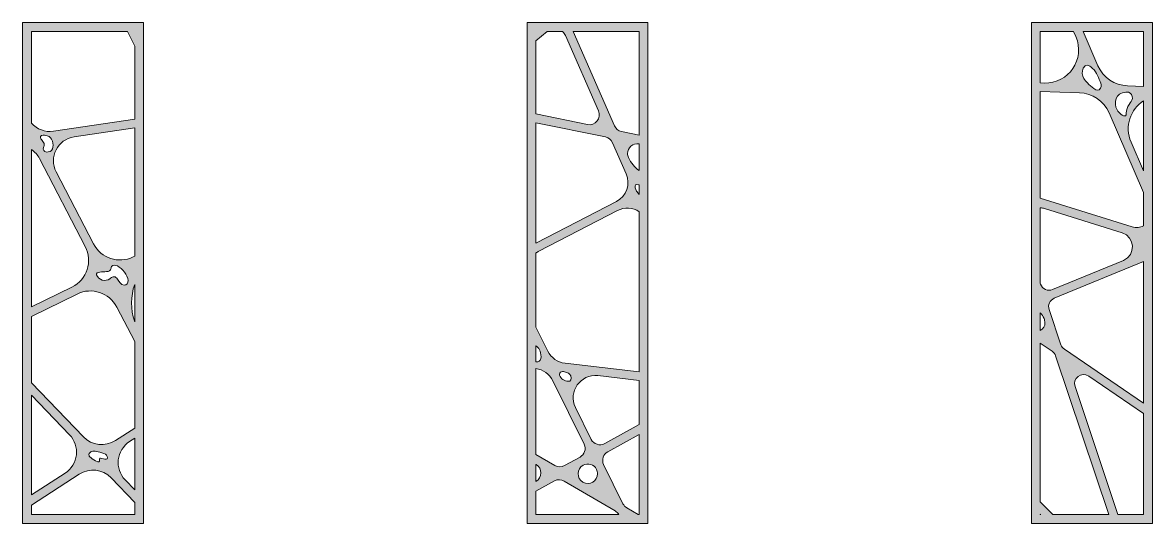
# Model space of a CAD drawing. Extents: x -1650 to 2650, y -4022 to 3022.
# Drawn here: x -1650 to -650, y 378 to 822 of the extents above; entities that cross this region are included whole.
import ezdxf

# ---------------------------------------------------------------- set-up
doc = ezdxf.new("R2010")
doc.units = 0
doc.header["$MEASUREMENT"] = 0
doc.layers.add('Layer 1', color=7, linetype='Continuous')

msp = doc.modelspace()

# ---------------------------------------------------------------- hatches: boundary and pattern name
at = {"layer": 'Layer 1', "true_color": 0xef000c}
h = msp.add_hatch(color=1, dxfattribs=at)
h.dxf.hatch_style = 2
h.paths.add_polyline_path([(-1552.3, 821.8), (-1560.9, 821.8), (-1650, 821.8), (-1650, 746.8), (-1650, 733.2), (-1650, 719.9), (-1650, 712.5), (-1650, 566.1), (-1650, 557.6), (-1650, 510.8), (-1650, 499.8), (-1650, 398.4), (-1650, 389.4), (-1650, 378.2), (-1542.9, 378.2), (-1542.9, 388.8), (-1542.9, 399.8), (-1542.9, 458.6), (-1542.9, 467.8), (-1542.9, 524.1), (-1542.9, 540.6), (-1542.9, 604.4), (-1542.9, 618.7), (-1542.9, 729.8), (-1542.9, 737.5), (-1542.9, 784.6), (-1542.9, 802.1), (-1542.9, 821.8)])
edge = h.paths.add_edge_path()
edge.add_spline(control_points=[(-1642.1, 709.3), (-1639.2, 707.4), (-1636.7, 704.6), (-1635, 701.3), (-1635, 701.3), (-1594.5, 623.4), (-1594.5, 623.4), (-1587.7, 610.3), (-1593, 594.1), (-1606.3, 587.6), (-1606.3, 587.6), (-1642.1, 570), (-1642.1, 570), (-1642.1, 570), (-1642.1, 709.3), (-1642.1, 709.3)], knot_values=[0, 0, 0, 0, 1, 1, 1, 2, 2, 2, 3, 3, 3, 4, 4, 4, 5, 5, 5, 5], degree=3, periodic=1)
edge = h.paths.add_edge_path()
edge.add_spline(control_points=[(-1632, 716.4), (-1632.8, 717.5), (-1633.8, 718.6), (-1634.1, 719.9), (-1634.2, 720.5), (-1634.2, 721.1), (-1633.7, 721.5), (-1633.5, 721.7), (-1633.2, 721.7), (-1632.9, 721.8), (-1631.3, 722), (-1629.7, 722.1), (-1628.2, 721.6), (-1623.5, 720.3), (-1622.2, 714.1), (-1623.6, 709.9), (-1625, 705.6), (-1633.5, 706.4), (-1631.6, 711.2), (-1631.4, 711.7), (-1631.1, 712.2), (-1630.9, 712.7), (-1630.5, 714), (-1631.2, 715.3), (-1632, 716.4)], knot_values=[0, 0, 0, 0, 1, 1, 1, 2, 2, 2, 3, 3, 3, 4, 4, 4, 5, 5, 5, 6, 6, 6, 7, 7, 7, 8, 8, 8, 8], degree=3, periodic=1)
edge = h.paths.add_edge_path()
edge.add_spline(control_points=[(-1642.1, 491.7), (-1642.1, 491.7), (-1608.5, 456.8), (-1608.5, 456.8), (-1598.8, 446.8), (-1600.7, 430.4), (-1612.4, 422.8), (-1612.4, 422.8), (-1642.1, 403.5), (-1642.1, 403.5), (-1642.1, 403.5), (-1642.1, 491.7), (-1642.1, 491.7)], knot_values=[0, 0, 0, 0, 1, 1, 1, 2, 2, 2, 3, 3, 3, 4, 4, 4, 4], degree=3, periodic=1)
edge = h.paths.add_edge_path()
edge.add_spline(control_points=[(-1550.8, 386.1), (-1550.8, 386.1), (-1642.1, 386.1), (-1642.1, 386.1), (-1642.1, 386.1), (-1642.1, 394.5), (-1642.1, 394.5), (-1642.1, 394.5), (-1599.8, 421.9), (-1599.8, 421.9), (-1590.9, 427.7), (-1579.1, 426.3), (-1571.7, 418.7), (-1571.7, 418.7), (-1550.8, 396.9), (-1550.8, 396.9), (-1550.8, 396.9), (-1550.8, 386.1), (-1550.8, 386.1)], knot_values=[0, 0, 0, 0, 1, 1, 1, 2, 2, 2, 3, 3, 3, 4, 4, 4, 5, 5, 5, 6, 6, 6, 6], degree=3, periodic=1)
edge = h.paths.add_edge_path()
edge.add_spline(control_points=[(-1581.8, 434.4), (-1581.8, 433.8), (-1582, 433.1), (-1582.5, 432.9), (-1583, 432.6), (-1583.6, 432.8), (-1584.1, 433.1), (-1586.1, 433.9), (-1588, 435.1), (-1589.7, 436.5), (-1590.4, 437.1), (-1591, 437.7), (-1591.2, 438.5), (-1591.6, 439.7), (-1590.7, 441), (-1589.5, 441.6), (-1588.4, 442.2), (-1587, 442.2), (-1585.8, 442.1), (-1583.2, 441.8), (-1576, 440.5), (-1575, 437.6), (-1573.3, 433.1), (-1580.3, 436.2), (-1581.7, 436.1), (-1581.9, 435.5), (-1581.8, 435), (-1581.8, 434.4)], knot_values=[0, 0, 0, 0, 1, 1, 1, 2, 2, 2, 3, 3, 3, 4, 4, 4, 5, 5, 5, 6, 6, 6, 7, 7, 7, 8, 8, 8, 9, 9, 9, 9], degree=3, periodic=1)
edge = h.paths.add_edge_path()
edge.add_spline(control_points=[(-1559.2, 416.7), (-1568.9, 426.7), (-1567, 443.1), (-1555.3, 450.7), (-1555.3, 450.7), (-1550.8, 453.6), (-1550.8, 453.6), (-1550.8, 453.6), (-1550.8, 407.9), (-1550.8, 407.9), (-1550.8, 407.9), (-1559.2, 416.7), (-1559.2, 416.7)], knot_values=[0, 0, 0, 0, 1, 1, 1, 2, 2, 2, 3, 3, 3, 4, 4, 4, 4], degree=3, periodic=1)
edge = h.paths.add_edge_path()
edge.add_spline(control_points=[(-1550.8, 462.7), (-1550.8, 462.7), (-1567.9, 451.6), (-1567.9, 451.6), (-1576.9, 445.8), (-1588.6, 447.2), (-1596, 454.8), (-1596, 454.8), (-1642.1, 502.7), (-1642.1, 502.7), (-1642.1, 502.7), (-1642.1, 561.5), (-1642.1, 561.5), (-1642.1, 561.5), (-1601.7, 581.4), (-1601.7, 581.4), (-1588.8, 587.7), (-1573.3, 582.6), (-1566.7, 569.8), (-1566.7, 569.8), (-1550.8, 539.2), (-1550.8, 539.2), (-1550.8, 539.2), (-1550.8, 462.7), (-1550.8, 462.7)], knot_values=[0, 0, 0, 0, 1, 1, 1, 2, 2, 2, 3, 3, 3, 4, 4, 4, 5, 5, 5, 6, 6, 6, 7, 7, 7, 8, 8, 8, 8], degree=3, periodic=1)
edge = h.paths.add_edge_path()
edge.add_spline(control_points=[(-1584.6, 599.4), (-1584.4, 600.1), (-1583.6, 600.4), (-1582.9, 600.5), (-1581, 600.9), (-1579.2, 601.1), (-1577.3, 601.1), (-1575.4, 601.2), (-1573.1, 601.3), (-1572.2, 602.9), (-1571.7, 603.8), (-1571.8, 605), (-1571.3, 605.9), (-1570.2, 607.4), (-1567.8, 607.1), (-1566.1, 606.2), (-1561.9, 604.1), (-1556.8, 598.4), (-1556.7, 593.3), (-1556.6, 591.3), (-1557.8, 589.3), (-1560.1, 589.2), (-1563.3, 589.2), (-1564.8, 593.6), (-1566.7, 595.5), (-1567.6, 596.3), (-1568.7, 596.9), (-1569.9, 596.7), (-1571, 596.5), (-1571.8, 595.6), (-1572.8, 594.9), (-1574.7, 593.5), (-1577.3, 593), (-1579.5, 593.7), (-1581.8, 594.4), (-1583.7, 596.2), (-1584.5, 598.5), (-1584.6, 598.8), (-1584.7, 599.1), (-1584.6, 599.4)], knot_values=[0, 0, 0, 0, 1, 1, 1, 2, 2, 2, 3, 3, 3, 4, 4, 4, 5, 5, 5, 6, 6, 6, 7, 7, 7, 8, 8, 8, 9, 9, 9, 10, 10, 10, 11, 11, 11, 12, 12, 12, 13, 13, 13, 13], degree=3, periodic=1)
edge = h.paths.add_edge_path()
edge.add_spline(control_points=[(-1550.8, 556.9), (-1554.6, 567.9), (-1554.4, 579.4), (-1550.8, 589.8), (-1550.8, 589.8), (-1550.8, 556.9), (-1550.8, 556.9)], knot_values=[0, 0, 0, 0, 1, 1, 1, 2, 2, 2, 2], degree=3, periodic=1)
edge = h.paths.add_edge_path()
edge.add_spline(control_points=[(-1550.8, 614.8), (-1550.8, 614.8), (-1552.1, 614.2), (-1552.1, 614.2), (-1565, 607.9), (-1580.5, 613), (-1587.1, 625.7), (-1587.1, 625.7), (-1620.3, 689.5), (-1620.3, 689.5), (-1627, 702.5), (-1619, 718.4), (-1604.4, 720.5), (-1604.4, 720.5), (-1550.8, 728.6), (-1550.8, 728.6), (-1550.8, 728.6), (-1550.8, 614.8), (-1550.8, 614.8)], knot_values=[0, 0, 0, 0, 1, 1, 1, 2, 2, 2, 3, 3, 3, 4, 4, 4, 5, 5, 5, 6, 6, 6, 6], degree=3, periodic=1)
edge = h.paths.add_edge_path()
edge.add_spline(control_points=[(-1550.8, 736.3), (-1550.8, 736.3), (-1622.7, 725.5), (-1622.7, 725.5), (-1630.1, 724.4), (-1637.4, 727.3), (-1642.1, 732.8), (-1642.1, 732.8), (-1642.1, 813.9), (-1642.1, 813.9), (-1642.1, 813.9), (-1557.1, 813.9), (-1557.1, 813.9), (-1557.1, 813.9), (-1550.8, 800.9), (-1550.8, 800.9), (-1550.8, 800.9), (-1550.8, 736.3), (-1550.8, 736.3)], knot_values=[0, 0, 0, 0, 1, 1, 1, 2, 2, 2, 3, 3, 3, 4, 4, 4, 5, 5, 5, 6, 6, 6, 6], degree=3, periodic=1)
at = {"layer": 'Layer 1', "true_color": 0xe6e7e8}
h = msp.add_hatch(color=254, dxfattribs=at)
h.dxf.hatch_style = 2
h.paths.add_polyline_path([(-1166.2, 821.8), (-1188.3, 821.8), (-1203.5, 821.8), (-1203.5, 808.8), (-1203.5, 798.8), (-1203.5, 742.5), (-1203.5, 734.7), (-1203.5, 623.8), (-1203.5, 610.6), (-1203.5, 568.1), (-1203.5, 548.9), (-1203.5, 542.8), (-1203.5, 516.3), (-1203.5, 443.9), (-1203.5, 435.1), (-1203.5, 411.2), (-1203.5, 402.5), (-1203.5, 378.2), (-1118.5, 378.2), (-1107.7, 378.2), (-1104.7, 378.2), (-1096.5, 378.2), (-1096.5, 381.1), (-1096.5, 461.3), (-1096.5, 470), (-1096.5, 504), (-1096.5, 511.6), (-1096.5, 643.9), (-1096.5, 686.8), (-1096.5, 712.8), (-1096.5, 720.6), (-1096.5, 821.8)])
edge = h.paths.add_edge_path()
edge.add_spline(control_points=[(-1195.7, 805.5), (-1195.7, 805.5), (-1185.8, 813.9), (-1185.8, 813.9), (-1185.8, 813.9), (-1172.2, 813.9), (-1172.2, 813.9), (-1171, 812.9), (-1170.1, 811.7), (-1169.5, 810.2), (-1169.5, 810.2), (-1140.3, 743.7), (-1140.3, 743.7), (-1137.4, 737.2), (-1143.1, 730.1), (-1150.1, 731.5), (-1150.1, 731.5), (-1195.7, 740.9), (-1195.7, 740.9), (-1195.7, 740.9), (-1195.7, 805.5), (-1195.7, 805.5)], knot_values=[0, 0, 0, 0, 1, 1, 1, 2, 2, 2, 3, 3, 3, 4, 4, 4, 5, 5, 5, 6, 6, 6, 7, 7, 7, 7], degree=3, periodic=1)
edge = h.paths.add_edge_path()
edge.add_spline(control_points=[(-1195.7, 733.1), (-1195.7, 733.1), (-1134.1, 720.5), (-1134.1, 720.5), (-1131.4, 719.9), (-1129, 718.1), (-1127.9, 715.4), (-1127.9, 715.4), (-1115.8, 687.9), (-1115.8, 687.9), (-1111.8, 678.7), (-1115.5, 668), (-1124.4, 663.4), (-1124.4, 663.4), (-1195.1, 626.8), (-1195.1, 626.8), (-1195.3, 626.7), (-1195.5, 626.6), (-1195.7, 626.5), (-1195.7, 626.5), (-1195.7, 733.1), (-1195.7, 733.1)], knot_values=[0, 0, 0, 0, 1, 1, 1, 2, 2, 2, 3, 3, 3, 4, 4, 4, 5, 5, 5, 6, 6, 6, 7, 7, 7, 7], degree=3, periodic=1)
edge = h.paths.add_edge_path()
edge.add_spline(control_points=[(-1195.7, 535.4), (-1195.4, 535.3), (-1195.1, 535.2), (-1194.9, 535), (-1193.4, 534), (-1192.6, 532.4), (-1192, 530.8), (-1190.5, 526.8), (-1190.3, 520.6), (-1195.7, 521.3), (-1195.7, 521.3), (-1195.7, 535.4), (-1195.7, 535.4)], knot_values=[0, 0, 0, 0, 1, 1, 1, 2, 2, 2, 3, 3, 3, 4, 4, 4, 4], degree=3, periodic=1)
edge = h.paths.add_edge_path()
edge.add_spline(control_points=[(-1195.7, 515.4), (-1189.2, 514.5), (-1183.6, 510.5), (-1180.7, 504.6), (-1180.7, 504.6), (-1153, 448.3), (-1153, 448.3), (-1151, 444.2), (-1152.5, 439.2), (-1156.6, 437), (-1156.6, 437), (-1170.5, 429.4), (-1170.5, 429.4), (-1173.1, 427.9), (-1176.3, 428), (-1178.9, 429.5), (-1178.9, 429.5), (-1195.7, 439.3), (-1195.7, 439.3), (-1195.7, 439.3), (-1195.7, 515.4), (-1195.7, 515.4)], knot_values=[0, 0, 0, 0, 1, 1, 1, 2, 2, 2, 3, 3, 3, 4, 4, 4, 5, 5, 5, 6, 6, 6, 7, 7, 7, 7], degree=3, periodic=1)
edge = h.paths.add_edge_path()
edge.add_spline(control_points=[(-1174.8, 510.6), (-1174.5, 511.8), (-1173.3, 512.6), (-1172.1, 512.7), (-1170.8, 512.8), (-1169.6, 512.3), (-1168.5, 511.9), (-1167.4, 511.5), (-1166.3, 511), (-1165.5, 510.1), (-1164.6, 509), (-1163.6, 504.8), (-1165.6, 504.3), (-1169, 503.6), (-1172.7, 505.4), (-1174.3, 508.4), (-1174.6, 509), (-1174.9, 509.8), (-1174.8, 510.6)], knot_values=[0, 0, 0, 0, 1, 1, 1, 2, 2, 2, 3, 3, 3, 4, 4, 4, 5, 5, 5, 6, 6, 6, 6], degree=3, periodic=1)
edge = h.paths.add_edge_path()
edge.add_spline(control_points=[(-1142, 426.1), (-1141.4, 424.8), (-1141.1, 423.5), (-1141.1, 422.2), (-1141.1, 416.1), (-1148, 411.3), (-1154.1, 414.9), (-1156.9, 416.5), (-1158.3, 419.4), (-1158.3, 422.3), (-1158.3, 425.2), (-1156.8, 428.2), (-1153.9, 429.8), (-1149.6, 432.2), (-1144.2, 430.5), (-1142, 426.1)], knot_values=[0, 0, 0, 0, 1, 1, 1, 2, 2, 2, 3, 3, 3, 4, 4, 4, 5, 5, 5, 5], degree=3, periodic=1)
edge = h.paths.add_edge_path()
edge.add_spline(control_points=[(-1195.5, 430.4), (-1189.8, 427), (-1189.9, 418.8), (-1195.7, 415.5), (-1195.7, 415.5), (-1195.7, 430.5), (-1195.7, 430.5), (-1195.7, 430.5), (-1195.5, 430.4), (-1195.5, 430.4)], knot_values=[0, 0, 0, 0, 1, 1, 1, 2, 2, 2, 3, 3, 3, 3], degree=3, periodic=1)
edge = h.paths.add_edge_path()
edge.add_spline(control_points=[(-1195.7, 386.1), (-1195.7, 386.1), (-1195.7, 406.8), (-1195.7, 406.8), (-1195.7, 406.8), (-1179.1, 415.9), (-1179.1, 415.9), (-1176.5, 417.4), (-1173.3, 417.3), (-1170.7, 415.8), (-1170.7, 415.8), (-1125.5, 389.3), (-1125.5, 389.3), (-1124.2, 388.5), (-1123.1, 387.4), (-1122.4, 386.1), (-1122.4, 386.1), (-1195.7, 386.1), (-1195.7, 386.1)], knot_values=[0, 0, 0, 0, 1, 1, 1, 2, 2, 2, 3, 3, 3, 4, 4, 4, 5, 5, 5, 6, 6, 6, 6], degree=3, periodic=1)
edge = h.paths.add_edge_path()
edge.add_spline(control_points=[(-1104.3, 386.1), (-1104.3, 386.1), (-1105.1, 386.1), (-1105.1, 386.1), (-1105.1, 386.1), (-1115.2, 392.1), (-1115.2, 392.1), (-1116.7, 392.9), (-1117.8, 394.2), (-1118.6, 395.7), (-1118.6, 395.7), (-1135.7, 430.4), (-1135.7, 430.4), (-1137.7, 434.5), (-1136.2, 439.5), (-1132.1, 441.7), (-1132.1, 441.7), (-1104.3, 457), (-1104.3, 457), (-1104.3, 457), (-1104.3, 386.1), (-1104.3, 386.1)], knot_values=[0, 0, 0, 0, 1, 1, 1, 2, 2, 2, 3, 3, 3, 4, 4, 4, 5, 5, 5, 6, 6, 6, 7, 7, 7, 7], degree=3, periodic=1)
edge = h.paths.add_edge_path()
edge.add_spline(control_points=[(-1104.3, 465.7), (-1104.3, 465.7), (-1134.8, 448.9), (-1134.8, 448.9), (-1139.1, 446.6), (-1144.5, 448.3), (-1146.7, 452.7), (-1146.7, 452.7), (-1160.6, 480.9), (-1160.6, 480.9), (-1167.4, 494.8), (-1156.2, 510.8), (-1140.8, 509.1), (-1140.8, 509.1), (-1104.3, 504.9), (-1104.3, 504.9), (-1104.3, 504.9), (-1104.3, 465.7), (-1104.3, 465.7)], knot_values=[0, 0, 0, 0, 1, 1, 1, 2, 2, 2, 3, 3, 3, 4, 4, 4, 5, 5, 5, 6, 6, 6, 6], degree=3, periodic=1)
edge = h.paths.add_edge_path()
edge.add_spline(control_points=[(-1169.9, 520.1), (-1176.5, 520.8), (-1182.2, 524.9), (-1185.2, 530.9), (-1185.2, 530.9), (-1195.7, 552.1), (-1195.7, 552.1), (-1195.7, 552.1), (-1195.7, 617.7), (-1195.7, 617.7), (-1194.8, 618.3), (-1193.9, 618.8), (-1193, 619.3), (-1193, 619.3), (-1123.5, 655.3), (-1123.5, 655.3), (-1117.2, 658.6), (-1109.8, 657.9), (-1104.3, 654.3), (-1104.3, 654.3), (-1104.3, 512.5), (-1104.3, 512.5), (-1104.3, 512.5), (-1169.9, 520.1), (-1169.9, 520.1)], knot_values=[0, 0, 0, 0, 1, 1, 1, 2, 2, 2, 3, 3, 3, 4, 4, 4, 5, 5, 5, 6, 6, 6, 7, 7, 7, 8, 8, 8, 8], degree=3, periodic=1)
edge = h.paths.add_edge_path()
edge.add_spline(control_points=[(-1104.3, 669.6), (-1105.2, 670.5), (-1106, 671.5), (-1106.6, 672.6), (-1107.6, 674.3), (-1108.2, 676.5), (-1107.4, 678.2), (-1106.6, 678.6), (-1105.8, 678.5), (-1105, 678.2), (-1104.8, 678.2), (-1104.6, 678.1), (-1104.3, 678), (-1104.3, 678), (-1104.3, 669.6), (-1104.3, 669.6)], knot_values=[0, 0, 0, 0, 1, 1, 1, 2, 2, 2, 3, 3, 3, 4, 4, 4, 5, 5, 5, 5], degree=3, periodic=1)
edge = h.paths.add_edge_path()
edge.add_spline(control_points=[(-1113.8, 702.2), (-1114.3, 703.4), (-1114.5, 704.6), (-1114.5, 705.7), (-1114.5, 710.9), (-1109.9, 715.3), (-1104.3, 714.4), (-1104.3, 714.4), (-1104.3, 690.7), (-1104.3, 690.7), (-1108.3, 693.5), (-1111.6, 697.4), (-1113.8, 702.2)], knot_values=[0, 0, 0, 0, 1, 1, 1, 2, 2, 2, 3, 3, 3, 4, 4, 4, 4], degree=3, periodic=1)
edge = h.paths.add_edge_path()
edge.add_spline(control_points=[(-1119.9, 725.4), (-1122.7, 725.9), (-1125, 727.8), (-1126.1, 730.4), (-1126.1, 730.4), (-1162.8, 813.9), (-1162.8, 813.9), (-1162.8, 813.9), (-1104.3, 813.9), (-1104.3, 813.9), (-1104.3, 813.9), (-1104.3, 722.2), (-1104.3, 722.2), (-1104.3, 722.2), (-1119.9, 725.4), (-1119.9, 725.4)], knot_values=[0, 0, 0, 0, 1, 1, 1, 2, 2, 2, 3, 3, 3, 4, 4, 4, 5, 5, 5, 5], degree=3, periodic=1)
at = {"layer": 'Layer 1', "true_color": 0xffffff}
h = msp.add_hatch(color=7, dxfattribs=at)
h.dxf.hatch_style = 2
h.paths.add_polyline_path([(-714.8, 821.8), (-723.1, 821.8), (-757.1, 821.8), (-757.1, 768.6), (-757.1, 760.9), (-757.1, 668.6), (-757.1, 656.2), (-757.1, 614.3), (-757.1, 590.4), (-757.1, 578.6), (-757.1, 569.3), (-757.1, 548.9), (-757.1, 543.1), (-757.1, 405.4), (-757.1, 394.5), (-757.1, 378.2), (-741.1, 378.2), (-730.5, 378.2), (-685.9, 378.2), (-677.9, 378.2), (-653.2, 378.2), (-650, 378.2), (-650, 381.4), (-650, 470.1), (-650, 479.3), (-650, 613.6), (-650, 621.9), (-650, 637.6), (-650, 672.4), (-650, 756.1), (-650, 765.1), (-650, 821.8)])
edge = h.paths.add_edge_path()
edge.add_spline(control_points=[(-749.2, 813.9), (-749.2, 813.9), (-719.7, 813.9), (-719.7, 813.9), (-719.7, 813.9), (-717.8, 809.4), (-717.8, 809.4), (-709.1, 789.6), (-724.1, 767.5), (-745.8, 768.2), (-745.8, 768.2), (-749.2, 768.3), (-749.2, 768.3), (-749.2, 768.3), (-749.2, 813.9), (-749.2, 813.9)], knot_values=[0, 0, 0, 0, 1, 1, 1, 2, 2, 2, 3, 3, 3, 4, 4, 4, 5, 5, 5, 5], degree=3, periodic=1)
edge = h.paths.add_edge_path()
edge.add_spline(control_points=[(-749.2, 760.7), (-749.2, 760.7), (-714.5, 759.6), (-714.5, 759.6), (-703.1, 759.2), (-693, 752.3), (-688.4, 741.8), (-688.4, 741.8), (-657.9, 671.4), (-657.9, 671.4), (-657.9, 671.4), (-657.9, 641.8), (-657.9, 641.8), (-660.8, 640.2), (-664.3, 639.7), (-668, 640.8), (-668, 640.8), (-749.2, 666.2), (-749.2, 666.2), (-749.2, 666.2), (-749.2, 760.7), (-749.2, 760.7)], knot_values=[0, 0, 0, 0, 1, 1, 1, 2, 2, 2, 3, 3, 3, 4, 4, 4, 5, 5, 5, 6, 6, 6, 7, 7, 7, 7], degree=3, periodic=1)
edge = h.paths.add_edge_path()
edge.add_spline(control_points=[(-711.2, 781.3), (-710.7, 782.4), (-709.9, 783.4), (-708.8, 783.8), (-707.3, 784.3), (-705.7, 783.5), (-704.4, 782.5), (-700.2, 779.2), (-698.1, 774.5), (-696.3, 769.6), (-695.6, 767.5), (-694.8, 765.8), (-695.9, 763.7), (-697.2, 760.9), (-699.7, 761.7), (-701.8, 763.3), (-703.8, 764.8), (-705.7, 766.5), (-707.5, 768.3), (-708.8, 769.5), (-710, 770.8), (-710.8, 772.3), (-712.4, 775), (-712.5, 778.5), (-711.2, 781.3)], knot_values=[0, 0, 0, 0, 1, 1, 1, 2, 2, 2, 3, 3, 3, 4, 4, 4, 5, 5, 5, 6, 6, 6, 7, 7, 7, 8, 8, 8, 8], degree=3, periodic=1)
edge = h.paths.add_edge_path()
edge.add_spline(control_points=[(-681, 756.7), (-679.1, 759), (-674, 760.8), (-671.2, 760), (-668.9, 759.4), (-667.4, 756.9), (-667.7, 754.6), (-668, 752.6), (-669.6, 751), (-670.7, 749.3), (-672.2, 747), (-673, 744.2), (-673.1, 741.4), (-673.1, 740.6), (-673.1, 739.6), (-673.8, 739.2), (-674.3, 738.9), (-675, 739.1), (-675.6, 739.3), (-678.8, 740.7), (-681.4, 743.6), (-682.3, 747), (-683.1, 749.8), (-682.9, 754.3), (-681, 756.7)], knot_values=[0, 0, 0, 0, 1, 1, 1, 2, 2, 2, 3, 3, 3, 4, 4, 4, 5, 5, 5, 6, 6, 6, 7, 7, 7, 8, 8, 8, 8], degree=3, periodic=1)
edge = h.paths.add_edge_path()
edge.add_spline(control_points=[(-749.2, 657.8), (-748, 657.7), (-746.8, 657.4), (-745.6, 657.1), (-745.6, 657.1), (-676.8, 635.6), (-676.8, 635.6), (-665.2, 632), (-664.5, 615.8), (-675.7, 611.2), (-675.7, 611.2), (-738.3, 585.3), (-738.3, 585.3), (-742.6, 583.5), (-747.5, 585.7), (-749, 590.1), (-749, 590.1), (-749.2, 590.8), (-749.2, 590.8), (-749.2, 590.8), (-749.2, 657.8), (-749.2, 657.8)], knot_values=[0, 0, 0, 0, 1, 1, 1, 2, 2, 2, 3, 3, 3, 4, 4, 4, 5, 5, 5, 6, 6, 6, 7, 7, 7, 7], degree=3, periodic=1)
edge = h.paths.add_edge_path()
edge.add_spline(control_points=[(-745.9, 559.6), (-745.6, 558.8), (-745.5, 558.4), (-745.5, 558.4), (-744.4, 555.2), (-745.5, 552.3), (-747.5, 550.4), (-748, 549.9), (-748.6, 549.5), (-749.2, 549.1), (-749.2, 549.1), (-749.2, 564.8), (-749.2, 564.8), (-747.8, 563.4), (-746.7, 561.6), (-745.9, 559.6)], knot_values=[0, 0, 0, 0, 1, 1, 1, 2, 2, 2, 3, 3, 3, 4, 4, 4, 5, 5, 5, 5], degree=3, periodic=1)
h.paths.add_polyline_path([(-749.2, 386.1), (-749.2, 386.5), (-748.8, 386.1)])
edge = h.paths.add_edge_path()
edge.add_spline(control_points=[(-738.2, 386.1), (-738.2, 386.1), (-749.2, 397.4), (-749.2, 397.4), (-749.2, 397.4), (-749.2, 537.8), (-749.2, 537.8), (-749.2, 537.8), (-738.8, 530.7), (-738.8, 530.7), (-737.3, 529.7), (-736.2, 528.2), (-735.7, 526.6), (-735.7, 526.6), (-688.6, 386.1), (-688.6, 386.1), (-688.6, 386.1), (-738.2, 386.1), (-738.2, 386.1)], knot_values=[0, 0, 0, 0, 1, 1, 1, 2, 2, 2, 3, 3, 3, 4, 4, 4, 5, 5, 5, 6, 6, 6, 6], degree=3, periodic=1)
edge = h.paths.add_edge_path()
edge.add_spline(control_points=[(-657.9, 386.1), (-657.9, 386.1), (-680.5, 386.1), (-680.5, 386.1), (-680.5, 386.1), (-718.5, 499.4), (-718.5, 499.4), (-721, 506.7), (-712.8, 512.9), (-706.4, 508.6), (-706.4, 508.6), (-657.9, 475.5), (-657.9, 475.5), (-657.9, 475.5), (-657.9, 386.1), (-657.9, 386.1)], knot_values=[0, 0, 0, 0, 1, 1, 1, 2, 2, 2, 3, 3, 3, 4, 4, 4, 5, 5, 5, 5], degree=3, periodic=1)
edge = h.paths.add_edge_path()
edge.add_spline(control_points=[(-657.9, 484.7), (-657.9, 484.7), (-727.9, 532.5), (-727.9, 532.5), (-729.4, 533.5), (-730.4, 534.9), (-731, 536.5), (-731, 536.5), (-741.4, 567.7), (-741.4, 567.7), (-742.8, 571.7), (-740.8, 576), (-736.9, 577.6), (-736.9, 577.6), (-657.9, 610.3), (-657.9, 610.3), (-657.9, 610.3), (-657.9, 484.7), (-657.9, 484.7)], knot_values=[0, 0, 0, 0, 1, 1, 1, 2, 2, 2, 3, 3, 3, 4, 4, 4, 5, 5, 5, 6, 6, 6, 6], degree=3, periodic=1)
edge = h.paths.add_edge_path()
edge.add_spline(control_points=[(-657.9, 690.5), (-657.9, 690.5), (-668.9, 715.9), (-668.9, 715.9), (-675, 729.9), (-669.3, 745), (-657.9, 752.5), (-657.9, 752.5), (-657.9, 690.5), (-657.9, 690.5)], knot_values=[0, 0, 0, 0, 1, 1, 1, 2, 2, 2, 3, 3, 3, 3], degree=3, periodic=1)
edge = h.paths.add_edge_path()
edge.add_spline(control_points=[(-672.1, 765.8), (-683.5, 766.2), (-693.7, 773.1), (-698.2, 783.5), (-698.2, 783.5), (-711.4, 813.9), (-711.4, 813.9), (-711.4, 813.9), (-657.9, 813.9), (-657.9, 813.9), (-657.9, 813.9), (-657.9, 765.3), (-657.9, 765.3), (-657.9, 765.3), (-672.1, 765.8), (-672.1, 765.8)], knot_values=[0, 0, 0, 0, 1, 1, 1, 2, 2, 2, 3, 3, 3, 4, 4, 4, 5, 5, 5, 5], degree=3, periodic=1)

# ---------------------------------------------------------------- linework, layer by layer
at = {"layer": 'Layer 1', "lineweight": 0}
for points in [[(-1552.3, 821.8), (-1560.9, 821.8), (-1650, 821.8), (-1650, 746.8), (-1650, 733.2), (-1650, 719.9), (-1650, 712.5), (-1650, 566.1), (-1650, 557.6), (-1650, 510.8), (-1650, 499.8), (-1650, 398.4), (-1650, 389.4), (-1650, 378.2), (-1542.9, 378.2), (-1542.9, 388.8), (-1542.9, 399.8), (-1542.9, 458.6), (-1542.9, 467.8), (-1542.9, 524.1), (-1542.9, 540.6), (-1542.9, 604.4), (-1542.9, 618.7), (-1542.9, 729.8), (-1542.9, 737.5), (-1542.9, 784.6), (-1542.9, 802.1), (-1542.9, 821.8), (-1552.3, 821.8)], [(-1166.2, 821.8), (-1188.3, 821.8), (-1203.5, 821.8), (-1203.5, 808.8), (-1203.5, 798.8), (-1203.5, 742.5), (-1203.5, 734.7), (-1203.5, 623.8), (-1203.5, 610.6), (-1203.5, 568.1), (-1203.5, 548.9), (-1203.5, 542.8), (-1203.5, 516.3), (-1203.5, 443.9), (-1203.5, 435.1), (-1203.5, 411.2), (-1203.5, 402.5), (-1203.5, 378.2), (-1118.5, 378.2), (-1107.7, 378.2), (-1104.7, 378.2), (-1096.5, 378.2), (-1096.5, 381.1), (-1096.5, 461.3), (-1096.5, 470), (-1096.5, 504), (-1096.5, 511.6), (-1096.5, 643.9), (-1096.5, 686.8), (-1096.5, 712.8), (-1096.5, 720.6), (-1096.5, 821.8), (-1166.2, 821.8)], [(-714.8, 821.8), (-723.1, 821.8), (-757.1, 821.8), (-757.1, 768.6), (-757.1, 760.9), (-757.1, 668.6), (-757.1, 656.2), (-757.1, 614.3), (-757.1, 590.4), (-757.1, 578.6), (-757.1, 569.3), (-757.1, 548.9), (-757.1, 543.1), (-757.1, 405.4), (-757.1, 394.5), (-757.1, 378.2), (-741.1, 378.2), (-730.5, 378.2), (-685.9, 378.2), (-677.9, 378.2), (-653.2, 378.2), (-650, 378.2), (-650, 381.4), (-650, 470.1), (-650, 479.3), (-650, 613.6), (-650, 621.9), (-650, 637.6), (-650, 672.4), (-650, 756.1), (-650, 765.1), (-650, 821.8), (-714.8, 821.8)], [(-749.2, 386.1), (-749.2, 386.5), (-748.8, 386.1), (-749.2, 386.1)]]:
    msp.add_lwpolyline(points, dxfattribs=at)
for points, knots in [([(-1550.8, 736.3), (-1550.8, 736.3), (-1622.7, 725.5), (-1622.7, 725.5), (-1630.1, 724.4), (-1637.4, 727.3), (-1642.1, 732.8), (-1642.1, 732.8), (-1642.1, 813.9), (-1642.1, 813.9), (-1642.1, 813.9), (-1557.1, 813.9), (-1557.1, 813.9), (-1557.1, 813.9), (-1550.8, 800.9), (-1550.8, 800.9), (-1550.8, 800.9), (-1550.8, 736.3), (-1550.8, 736.3)], [0, 0, 0, 0, 1, 1, 1, 2, 2, 2, 3, 3, 3, 4, 4, 4, 5, 5, 5, 6, 6, 6, 6]), ([(-1195.7, 805.5), (-1195.7, 805.5), (-1185.8, 813.9), (-1185.8, 813.9), (-1185.8, 813.9), (-1172.2, 813.9), (-1172.2, 813.9), (-1171, 812.9), (-1170.1, 811.7), (-1169.5, 810.2), (-1169.5, 810.2), (-1140.3, 743.7), (-1140.3, 743.7), (-1137.4, 737.2), (-1143.1, 730.1), (-1150.1, 731.5), (-1150.1, 731.5), (-1195.7, 740.9), (-1195.7, 740.9), (-1195.7, 740.9), (-1195.7, 805.5), (-1195.7, 805.5)], [0, 0, 0, 0, 1, 1, 1, 2, 2, 2, 3, 3, 3, 4, 4, 4, 5, 5, 5, 6, 6, 6, 7, 7, 7, 7]), ([(-1119.9, 725.4), (-1122.7, 725.9), (-1125, 727.8), (-1126.1, 730.4), (-1126.1, 730.4), (-1162.8, 813.9), (-1162.8, 813.9), (-1162.8, 813.9), (-1104.3, 813.9), (-1104.3, 813.9), (-1104.3, 813.9), (-1104.3, 722.2), (-1104.3, 722.2), (-1104.3, 722.2), (-1119.9, 725.4), (-1119.9, 725.4)], [0, 0, 0, 0, 1, 1, 1, 2, 2, 2, 3, 3, 3, 4, 4, 4, 5, 5, 5, 5]), ([(-749.2, 813.9), (-749.2, 813.9), (-719.7, 813.9), (-719.7, 813.9), (-719.7, 813.9), (-717.8, 809.4), (-717.8, 809.4), (-709.1, 789.6), (-724.1, 767.5), (-745.8, 768.2), (-745.8, 768.2), (-749.2, 768.3), (-749.2, 768.3), (-749.2, 768.3), (-749.2, 813.9), (-749.2, 813.9)], [0, 0, 0, 0, 1, 1, 1, 2, 2, 2, 3, 3, 3, 4, 4, 4, 5, 5, 5, 5]), ([(-672.1, 765.8), (-683.5, 766.2), (-693.7, 773.1), (-698.2, 783.5), (-698.2, 783.5), (-711.4, 813.9), (-711.4, 813.9), (-711.4, 813.9), (-657.9, 813.9), (-657.9, 813.9), (-657.9, 813.9), (-657.9, 765.3), (-657.9, 765.3), (-657.9, 765.3), (-672.1, 765.8), (-672.1, 765.8)], [0, 0, 0, 0, 1, 1, 1, 2, 2, 2, 3, 3, 3, 4, 4, 4, 5, 5, 5, 5]), ([(-711.2, 781.3), (-710.7, 782.4), (-709.9, 783.4), (-708.8, 783.8), (-707.3, 784.3), (-705.7, 783.5), (-704.4, 782.5), (-700.2, 779.2), (-698.1, 774.5), (-696.3, 769.6), (-695.6, 767.5), (-694.8, 765.8), (-695.9, 763.7), (-697.2, 760.9), (-699.7, 761.7), (-701.8, 763.3), (-703.8, 764.8), (-705.7, 766.5), (-707.5, 768.3), (-708.8, 769.5), (-710, 770.8), (-710.8, 772.3), (-712.4, 775), (-712.5, 778.5), (-711.2, 781.3)], [0, 0, 0, 0, 1, 1, 1, 2, 2, 2, 3, 3, 3, 4, 4, 4, 5, 5, 5, 6, 6, 6, 7, 7, 7, 8, 8, 8, 8]), ([(-749.2, 760.7), (-749.2, 760.7), (-714.5, 759.6), (-714.5, 759.6), (-703.1, 759.2), (-693, 752.3), (-688.4, 741.8), (-688.4, 741.8), (-657.9, 671.4), (-657.9, 671.4), (-657.9, 671.4), (-657.9, 641.8), (-657.9, 641.8), (-660.8, 640.2), (-664.3, 639.7), (-668, 640.8), (-668, 640.8), (-749.2, 666.2), (-749.2, 666.2), (-749.2, 666.2), (-749.2, 760.7), (-749.2, 760.7)], [0, 0, 0, 0, 1, 1, 1, 2, 2, 2, 3, 3, 3, 4, 4, 4, 5, 5, 5, 6, 6, 6, 7, 7, 7, 7]), ([(-681, 756.7), (-679.1, 759), (-674, 760.8), (-671.2, 760), (-668.9, 759.4), (-667.4, 756.9), (-667.7, 754.6), (-668, 752.6), (-669.6, 751), (-670.7, 749.3), (-672.2, 747), (-673, 744.2), (-673.1, 741.4), (-673.1, 740.6), (-673.1, 739.6), (-673.8, 739.2), (-674.3, 738.9), (-675, 739.1), (-675.6, 739.3), (-678.8, 740.7), (-681.4, 743.6), (-682.3, 747), (-683.1, 749.8), (-682.9, 754.3), (-681, 756.7)], [0, 0, 0, 0, 1, 1, 1, 2, 2, 2, 3, 3, 3, 4, 4, 4, 5, 5, 5, 6, 6, 6, 7, 7, 7, 8, 8, 8, 8]), ([(-657.9, 690.5), (-657.9, 690.5), (-668.9, 715.9), (-668.9, 715.9), (-675, 729.9), (-669.3, 745), (-657.9, 752.5), (-657.9, 752.5), (-657.9, 690.5), (-657.9, 690.5)], [0, 0, 0, 0, 1, 1, 1, 2, 2, 2, 3, 3, 3, 3]), ([(-1195.7, 733.1), (-1195.7, 733.1), (-1134.1, 720.5), (-1134.1, 720.5), (-1131.4, 719.9), (-1129, 718.1), (-1127.9, 715.4), (-1127.9, 715.4), (-1115.8, 687.9), (-1115.8, 687.9), (-1111.8, 678.7), (-1115.5, 668), (-1124.4, 663.4), (-1124.4, 663.4), (-1195.1, 626.8), (-1195.1, 626.8), (-1195.3, 626.7), (-1195.5, 626.6), (-1195.7, 626.5), (-1195.7, 626.5), (-1195.7, 733.1), (-1195.7, 733.1)], [0, 0, 0, 0, 1, 1, 1, 2, 2, 2, 3, 3, 3, 4, 4, 4, 5, 5, 5, 6, 6, 6, 7, 7, 7, 7]), ([(-1632, 716.4), (-1632.8, 717.5), (-1633.8, 718.6), (-1634.1, 719.9), (-1634.2, 720.5), (-1634.2, 721.1), (-1633.7, 721.5), (-1633.5, 721.7), (-1633.2, 721.7), (-1632.9, 721.8), (-1631.3, 722), (-1629.7, 722.1), (-1628.2, 721.6), (-1623.5, 720.3), (-1622.2, 714.1), (-1623.6, 709.9), (-1625, 705.6), (-1633.5, 706.4), (-1631.6, 711.2), (-1631.4, 711.7), (-1631.1, 712.2), (-1630.9, 712.7), (-1630.5, 714), (-1631.2, 715.3), (-1632, 716.4)], [0, 0, 0, 0, 1, 1, 1, 2, 2, 2, 3, 3, 3, 4, 4, 4, 5, 5, 5, 6, 6, 6, 7, 7, 7, 8, 8, 8, 8]), ([(-1550.8, 614.8), (-1550.8, 614.8), (-1552.1, 614.2), (-1552.1, 614.2), (-1565, 607.9), (-1580.5, 613), (-1587.1, 625.7), (-1587.1, 625.7), (-1620.3, 689.5), (-1620.3, 689.5), (-1627, 702.5), (-1619, 718.4), (-1604.4, 720.5), (-1604.4, 720.5), (-1550.8, 728.6), (-1550.8, 728.6), (-1550.8, 728.6), (-1550.8, 614.8), (-1550.8, 614.8)], [0, 0, 0, 0, 1, 1, 1, 2, 2, 2, 3, 3, 3, 4, 4, 4, 5, 5, 5, 6, 6, 6, 6]), ([(-1113.8, 702.2), (-1114.3, 703.4), (-1114.5, 704.6), (-1114.5, 705.7), (-1114.5, 710.9), (-1109.9, 715.3), (-1104.3, 714.4), (-1104.3, 714.4), (-1104.3, 690.7), (-1104.3, 690.7), (-1108.3, 693.5), (-1111.6, 697.4), (-1113.8, 702.2)], [0, 0, 0, 0, 1, 1, 1, 2, 2, 2, 3, 3, 3, 4, 4, 4, 4]), ([(-1642.1, 709.3), (-1639.2, 707.4), (-1636.7, 704.6), (-1635, 701.3), (-1635, 701.3), (-1594.5, 623.4), (-1594.5, 623.4), (-1587.7, 610.3), (-1593, 594.1), (-1606.3, 587.6), (-1606.3, 587.6), (-1642.1, 570), (-1642.1, 570), (-1642.1, 570), (-1642.1, 709.3), (-1642.1, 709.3)], [0, 0, 0, 0, 1, 1, 1, 2, 2, 2, 3, 3, 3, 4, 4, 4, 5, 5, 5, 5]), ([(-1104.3, 669.6), (-1105.2, 670.5), (-1106, 671.5), (-1106.6, 672.6), (-1107.6, 674.3), (-1108.2, 676.5), (-1107.4, 678.2), (-1106.6, 678.6), (-1105.8, 678.5), (-1105, 678.2), (-1104.8, 678.2), (-1104.6, 678.1), (-1104.3, 678), (-1104.3, 678), (-1104.3, 669.6), (-1104.3, 669.6)], [0, 0, 0, 0, 1, 1, 1, 2, 2, 2, 3, 3, 3, 4, 4, 4, 5, 5, 5, 5]), ([(-1169.9, 520.1), (-1176.5, 520.8), (-1182.2, 524.9), (-1185.2, 530.9), (-1185.2, 530.9), (-1195.7, 552.1), (-1195.7, 552.1), (-1195.7, 552.1), (-1195.7, 617.7), (-1195.7, 617.7), (-1194.8, 618.3), (-1193.9, 618.8), (-1193, 619.3), (-1193, 619.3), (-1123.5, 655.3), (-1123.5, 655.3), (-1117.2, 658.6), (-1109.8, 657.9), (-1104.3, 654.3), (-1104.3, 654.3), (-1104.3, 512.5), (-1104.3, 512.5), (-1104.3, 512.5), (-1169.9, 520.1), (-1169.9, 520.1)], [0, 0, 0, 0, 1, 1, 1, 2, 2, 2, 3, 3, 3, 4, 4, 4, 5, 5, 5, 6, 6, 6, 7, 7, 7, 8, 8, 8, 8]), ([(-749.2, 657.8), (-748, 657.7), (-746.8, 657.4), (-745.6, 657.1), (-745.6, 657.1), (-676.8, 635.6), (-676.8, 635.6), (-665.2, 632), (-664.5, 615.8), (-675.7, 611.2), (-675.7, 611.2), (-738.3, 585.3), (-738.3, 585.3), (-742.6, 583.5), (-747.5, 585.7), (-749, 590.1), (-749, 590.1), (-749.2, 590.8), (-749.2, 590.8), (-749.2, 590.8), (-749.2, 657.8), (-749.2, 657.8)], [0, 0, 0, 0, 1, 1, 1, 2, 2, 2, 3, 3, 3, 4, 4, 4, 5, 5, 5, 6, 6, 6, 7, 7, 7, 7]), ([(-657.9, 484.7), (-657.9, 484.7), (-727.9, 532.5), (-727.9, 532.5), (-729.4, 533.5), (-730.4, 534.9), (-731, 536.5), (-731, 536.5), (-741.4, 567.7), (-741.4, 567.7), (-742.8, 571.7), (-740.8, 576), (-736.9, 577.6), (-736.9, 577.6), (-657.9, 610.3), (-657.9, 610.3), (-657.9, 610.3), (-657.9, 484.7), (-657.9, 484.7)], [0, 0, 0, 0, 1, 1, 1, 2, 2, 2, 3, 3, 3, 4, 4, 4, 5, 5, 5, 6, 6, 6, 6]), ([(-1584.6, 599.4), (-1584.4, 600.1), (-1583.6, 600.4), (-1582.9, 600.5), (-1581, 600.9), (-1579.2, 601.1), (-1577.3, 601.1), (-1575.4, 601.2), (-1573.1, 601.3), (-1572.2, 602.9), (-1571.7, 603.8), (-1571.8, 605), (-1571.3, 605.9), (-1570.2, 607.4), (-1567.8, 607.1), (-1566.1, 606.2), (-1561.9, 604.1), (-1556.8, 598.4), (-1556.7, 593.3), (-1556.6, 591.3), (-1557.8, 589.3), (-1560.1, 589.2), (-1563.3, 589.2), (-1564.8, 593.6), (-1566.7, 595.5), (-1567.6, 596.3), (-1568.7, 596.9), (-1569.9, 596.7), (-1571, 596.5), (-1571.8, 595.6), (-1572.8, 594.9), (-1574.7, 593.5), (-1577.3, 593), (-1579.5, 593.7), (-1581.8, 594.4), (-1583.7, 596.2), (-1584.5, 598.5), (-1584.6, 598.8), (-1584.7, 599.1), (-1584.6, 599.4)], [0, 0, 0, 0, 1, 1, 1, 2, 2, 2, 3, 3, 3, 4, 4, 4, 5, 5, 5, 6, 6, 6, 7, 7, 7, 8, 8, 8, 9, 9, 9, 10, 10, 10, 11, 11, 11, 12, 12, 12, 13, 13, 13, 13]), ([(-1550.8, 462.7), (-1550.8, 462.7), (-1567.9, 451.6), (-1567.9, 451.6), (-1576.9, 445.8), (-1588.6, 447.2), (-1596, 454.8), (-1596, 454.8), (-1642.1, 502.7), (-1642.1, 502.7), (-1642.1, 502.7), (-1642.1, 561.5), (-1642.1, 561.5), (-1642.1, 561.5), (-1601.7, 581.4), (-1601.7, 581.4), (-1588.8, 587.7), (-1573.3, 582.6), (-1566.7, 569.8), (-1566.7, 569.8), (-1550.8, 539.2), (-1550.8, 539.2), (-1550.8, 539.2), (-1550.8, 462.7), (-1550.8, 462.7)], [0, 0, 0, 0, 1, 1, 1, 2, 2, 2, 3, 3, 3, 4, 4, 4, 5, 5, 5, 6, 6, 6, 7, 7, 7, 8, 8, 8, 8]), ([(-1550.8, 556.9), (-1554.6, 567.9), (-1554.4, 579.4), (-1550.8, 589.8), (-1550.8, 589.8), (-1550.8, 556.9), (-1550.8, 556.9)], [0, 0, 0, 0, 1, 1, 1, 2, 2, 2, 2]), ([(-745.9, 559.6), (-745.6, 558.8), (-745.5, 558.4), (-745.5, 558.4), (-744.4, 555.2), (-745.5, 552.3), (-747.5, 550.4), (-748, 549.9), (-748.6, 549.5), (-749.2, 549.1), (-749.2, 549.1), (-749.2, 564.8), (-749.2, 564.8), (-747.8, 563.4), (-746.7, 561.6), (-745.9, 559.6)], [0, 0, 0, 0, 1, 1, 1, 2, 2, 2, 3, 3, 3, 4, 4, 4, 5, 5, 5, 5]), ([(-1195.7, 535.4), (-1195.4, 535.3), (-1195.1, 535.2), (-1194.9, 535), (-1193.4, 534), (-1192.6, 532.4), (-1192, 530.8), (-1190.5, 526.8), (-1190.3, 520.6), (-1195.7, 521.3), (-1195.7, 521.3), (-1195.7, 535.4), (-1195.7, 535.4)], [0, 0, 0, 0, 1, 1, 1, 2, 2, 2, 3, 3, 3, 4, 4, 4, 4]), ([(-738.2, 386.1), (-738.2, 386.1), (-749.2, 397.4), (-749.2, 397.4), (-749.2, 397.4), (-749.2, 537.8), (-749.2, 537.8), (-749.2, 537.8), (-738.8, 530.7), (-738.8, 530.7), (-737.3, 529.7), (-736.2, 528.2), (-735.7, 526.6), (-735.7, 526.6), (-688.6, 386.1), (-688.6, 386.1), (-688.6, 386.1), (-738.2, 386.1), (-738.2, 386.1)], [0, 0, 0, 0, 1, 1, 1, 2, 2, 2, 3, 3, 3, 4, 4, 4, 5, 5, 5, 6, 6, 6, 6]), ([(-1195.7, 515.4), (-1189.2, 514.5), (-1183.6, 510.5), (-1180.7, 504.6), (-1180.7, 504.6), (-1153, 448.3), (-1153, 448.3), (-1151, 444.2), (-1152.5, 439.2), (-1156.6, 437), (-1156.6, 437), (-1170.5, 429.4), (-1170.5, 429.4), (-1173.1, 427.9), (-1176.3, 428), (-1178.9, 429.5), (-1178.9, 429.5), (-1195.7, 439.3), (-1195.7, 439.3), (-1195.7, 439.3), (-1195.7, 515.4), (-1195.7, 515.4)], [0, 0, 0, 0, 1, 1, 1, 2, 2, 2, 3, 3, 3, 4, 4, 4, 5, 5, 5, 6, 6, 6, 7, 7, 7, 7]), ([(-1174.8, 510.6), (-1174.5, 511.8), (-1173.3, 512.6), (-1172.1, 512.7), (-1170.8, 512.8), (-1169.6, 512.3), (-1168.5, 511.9), (-1167.4, 511.5), (-1166.3, 511), (-1165.5, 510.1), (-1164.6, 509), (-1163.6, 504.8), (-1165.6, 504.3), (-1169, 503.6), (-1172.7, 505.4), (-1174.3, 508.4), (-1174.6, 509), (-1174.9, 509.8), (-1174.8, 510.6)], [0, 0, 0, 0, 1, 1, 1, 2, 2, 2, 3, 3, 3, 4, 4, 4, 5, 5, 5, 6, 6, 6, 6]), ([(-1104.3, 465.7), (-1104.3, 465.7), (-1134.8, 448.9), (-1134.8, 448.9), (-1139.1, 446.6), (-1144.5, 448.3), (-1146.7, 452.7), (-1146.7, 452.7), (-1160.6, 480.9), (-1160.6, 480.9), (-1167.4, 494.8), (-1156.2, 510.8), (-1140.8, 509.1), (-1140.8, 509.1), (-1104.3, 504.9), (-1104.3, 504.9), (-1104.3, 504.9), (-1104.3, 465.7), (-1104.3, 465.7)], [0, 0, 0, 0, 1, 1, 1, 2, 2, 2, 3, 3, 3, 4, 4, 4, 5, 5, 5, 6, 6, 6, 6]), ([(-657.9, 386.1), (-657.9, 386.1), (-680.5, 386.1), (-680.5, 386.1), (-680.5, 386.1), (-718.5, 499.4), (-718.5, 499.4), (-721, 506.7), (-712.8, 512.9), (-706.4, 508.6), (-706.4, 508.6), (-657.9, 475.5), (-657.9, 475.5), (-657.9, 475.5), (-657.9, 386.1), (-657.9, 386.1)], [0, 0, 0, 0, 1, 1, 1, 2, 2, 2, 3, 3, 3, 4, 4, 4, 5, 5, 5, 5]), ([(-1642.1, 491.7), (-1642.1, 491.7), (-1608.5, 456.8), (-1608.5, 456.8), (-1598.8, 446.8), (-1600.7, 430.4), (-1612.4, 422.8), (-1612.4, 422.8), (-1642.1, 403.5), (-1642.1, 403.5), (-1642.1, 403.5), (-1642.1, 491.7), (-1642.1, 491.7)], [0, 0, 0, 0, 1, 1, 1, 2, 2, 2, 3, 3, 3, 4, 4, 4, 4]), ([(-1559.2, 416.7), (-1568.9, 426.7), (-1567, 443.1), (-1555.3, 450.7), (-1555.3, 450.7), (-1550.8, 453.6), (-1550.8, 453.6), (-1550.8, 453.6), (-1550.8, 407.9), (-1550.8, 407.9), (-1550.8, 407.9), (-1559.2, 416.7), (-1559.2, 416.7)], [0, 0, 0, 0, 1, 1, 1, 2, 2, 2, 3, 3, 3, 4, 4, 4, 4]), ([(-1104.3, 386.1), (-1104.3, 386.1), (-1105.1, 386.1), (-1105.1, 386.1), (-1105.1, 386.1), (-1115.2, 392.1), (-1115.2, 392.1), (-1116.7, 392.9), (-1117.8, 394.2), (-1118.6, 395.7), (-1118.6, 395.7), (-1135.7, 430.4), (-1135.7, 430.4), (-1137.7, 434.5), (-1136.2, 439.5), (-1132.1, 441.7), (-1132.1, 441.7), (-1104.3, 457), (-1104.3, 457), (-1104.3, 457), (-1104.3, 386.1), (-1104.3, 386.1)], [0, 0, 0, 0, 1, 1, 1, 2, 2, 2, 3, 3, 3, 4, 4, 4, 5, 5, 5, 6, 6, 6, 7, 7, 7, 7]), ([(-1581.8, 434.4), (-1581.8, 433.8), (-1582, 433.1), (-1582.5, 432.9), (-1583, 432.6), (-1583.6, 432.8), (-1584.1, 433.1), (-1586.1, 433.9), (-1588, 435.1), (-1589.7, 436.5), (-1590.4, 437.1), (-1591, 437.7), (-1591.2, 438.5), (-1591.6, 439.7), (-1590.7, 441), (-1589.5, 441.6), (-1588.4, 442.2), (-1587, 442.2), (-1585.8, 442.1), (-1583.2, 441.8), (-1576, 440.5), (-1575, 437.6), (-1573.3, 433.1), (-1580.3, 436.2), (-1581.7, 436.1), (-1581.9, 435.5), (-1581.8, 435), (-1581.8, 434.4)], [0, 0, 0, 0, 1, 1, 1, 2, 2, 2, 3, 3, 3, 4, 4, 4, 5, 5, 5, 6, 6, 6, 7, 7, 7, 8, 8, 8, 9, 9, 9, 9]), ([(-1195.5, 430.4), (-1189.8, 427), (-1189.9, 418.8), (-1195.7, 415.5), (-1195.7, 415.5), (-1195.7, 430.5), (-1195.7, 430.5), (-1195.7, 430.5), (-1195.5, 430.4), (-1195.5, 430.4)], [0, 0, 0, 0, 1, 1, 1, 2, 2, 2, 3, 3, 3, 3]), ([(-1142, 426.1), (-1141.4, 424.8), (-1141.1, 423.5), (-1141.1, 422.2), (-1141.1, 416.1), (-1148, 411.3), (-1154.1, 414.9), (-1156.9, 416.5), (-1158.3, 419.4), (-1158.3, 422.3), (-1158.3, 425.2), (-1156.8, 428.2), (-1153.9, 429.8), (-1149.6, 432.2), (-1144.2, 430.5), (-1142, 426.1)], [0, 0, 0, 0, 1, 1, 1, 2, 2, 2, 3, 3, 3, 4, 4, 4, 5, 5, 5, 5]), ([(-1550.8, 386.1), (-1550.8, 386.1), (-1642.1, 386.1), (-1642.1, 386.1), (-1642.1, 386.1), (-1642.1, 394.5), (-1642.1, 394.5), (-1642.1, 394.5), (-1599.8, 421.9), (-1599.8, 421.9), (-1590.9, 427.7), (-1579.1, 426.3), (-1571.7, 418.7), (-1571.7, 418.7), (-1550.8, 396.9), (-1550.8, 396.9), (-1550.8, 396.9), (-1550.8, 386.1), (-1550.8, 386.1)], [0, 0, 0, 0, 1, 1, 1, 2, 2, 2, 3, 3, 3, 4, 4, 4, 5, 5, 5, 6, 6, 6, 6]), ([(-1195.7, 386.1), (-1195.7, 386.1), (-1195.7, 406.8), (-1195.7, 406.8), (-1195.7, 406.8), (-1179.1, 415.9), (-1179.1, 415.9), (-1176.5, 417.4), (-1173.3, 417.3), (-1170.7, 415.8), (-1170.7, 415.8), (-1125.5, 389.3), (-1125.5, 389.3), (-1124.2, 388.5), (-1123.1, 387.4), (-1122.4, 386.1), (-1122.4, 386.1), (-1195.7, 386.1), (-1195.7, 386.1)], [0, 0, 0, 0, 1, 1, 1, 2, 2, 2, 3, 3, 3, 4, 4, 4, 5, 5, 5, 6, 6, 6, 6])]:
    msp.add_open_spline(points, degree=3, knots=knots, dxfattribs=at)

doc.saveas('drawing.dxf')
